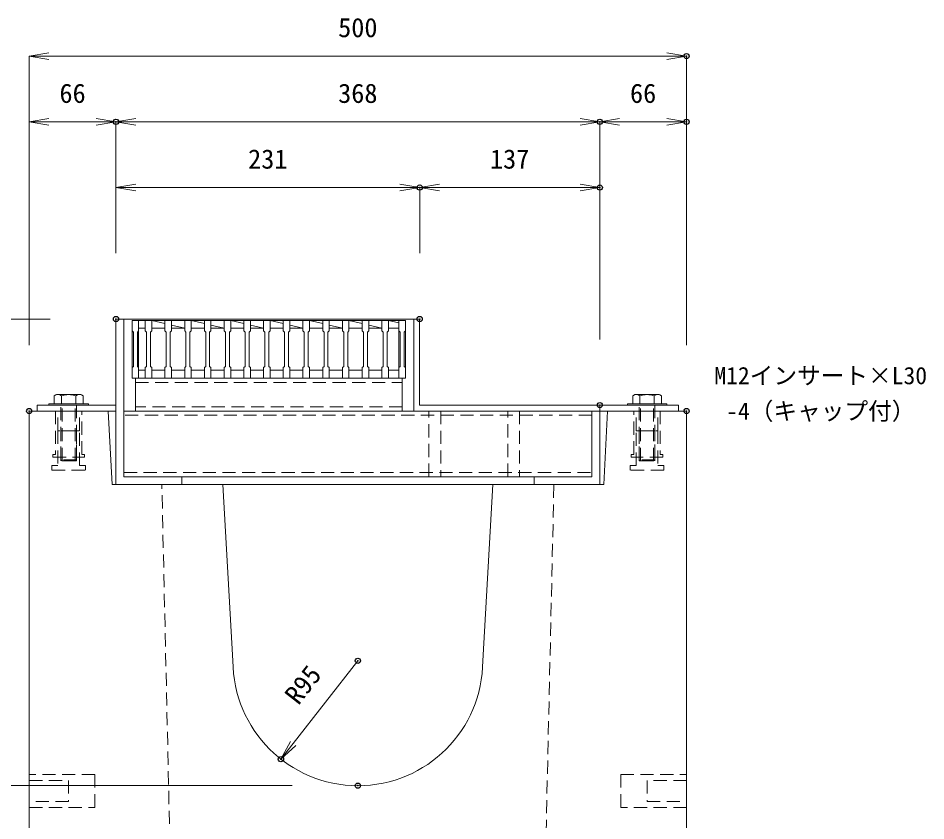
# Model space of a CAD drawing. Units: millimetres, scale not verified. Extents: x -5238 to -1348, y -370 to 2470.
# Drawn here: x -4776 to -4085, y 805 to 1416 of the extents above; entities that cross this region are included whole.
import ezdxf
from ezdxf.enums import TextEntityAlignment as Align

# ---------------------------------------------------------------- set-up
doc = ezdxf.new("R2010")
doc.units = ezdxf.units.MM
doc.header["$LTSCALE"] = 20
doc.header["$PDMODE"] = 32
doc.header["$PDSIZE"] = 4
doc.linetypes.add('USER1', pattern=[0.75, 0.5, -0.25])
for name, color, linetype, lineweight in [('0-3_KIJUN', 7, 'Continuous', 18), ('0-5_SUNPO', 3, 'Continuous', 18), ('0-6_UKEWAKU', 4, 'Continuous', 18), ('0-7_GRE', 5, 'Continuous', 18), ('0-9__0-0_0', 7, 'Continuous', 18)]:
    doc.layers.add(name, color=color, linetype=linetype, lineweight=lineweight)
doc.layers.add('0-A__0-2_DEFPOINTS', color=7, linetype='Continuous')
doc.styles.add('ＭＳ ゴシック', font='')
doc.styles.get('ＭＳ ゴシック').set_extended_font_data('MS Gothic')

# ---------------------------------------------------------------- blocks, each defined once
blk = doc.blocks.new('W1-2_INST_C')
at = {"layer": '0-3_KIJUN', "linetype": 'USER1'}
for p, q in [((-8.23, -15), (-8.23, 0)), ((8.22, -15), (8.22, 0))]:
    blk.add_line(p, q, dxfattribs=at)
for points in [[(10, 0), (-10, 0), (-10, -33), (-12, -33), (-12, -35), (12, -35), (12, -33), (10, -33)], [(8.22, -15), (-8.23, -15), (-8.23, -41.5), (-12.75, -41.5), (-12.75, -45), (12.75, -45), (12.75, -41.5), (8.22, -41.5)], [(-6, -15), (6, -15), (6, -38), (-6, -38)]]:
    blk.add_lwpolyline(points, close=True, dxfattribs=at)
blk = doc.blocks.new('M16_insert_dan')
at = {"layer": '0-3_KIJUN', "color": 3, "linetype": 'USER1'}
for points in [[(0, -12.5), (-50, -12.5), (-50, 12.5), (0, 12.5)], [(0, 8), (-30, 8), (-30, -8), (0, -8)]]:
    blk.add_lwpolyline(points, close=True, dxfattribs=at)
blk = doc.blocks.new('_OPEN')
at = {"layer": '0-9__0-0_0'}
blk.add_line((0, 0), (-1, 0), dxfattribs=at)
blk.add_lwpolyline([(-1, 0.167), (0, 0), (-1, -0.167)], dxfattribs=at)
blk = doc.blocks.new('_D7')
at = {"layer": '0-5_SUNPO'}
for p, q in [((470.91, 1537.13), (470.91, 1757.13)), ((485.91, 1757.13), (955.91, 1757.13)), ((970.91, 1537.13), (970.91, 1757.13))]:
    blk.add_line(p, q, dxfattribs=at)
at = {"layer": '0-A__0-2_DEFPOINTS'}
for p in [(970.91, 1757.13), (470.91, 1487.13), (970.91, 1487.13)]:
    blk.add_point(p, dxfattribs=at)
at = {"layer": '0-5_SUNPO', "xscale": 15, "yscale": 15, "rotation": 180}
blk.add_blockref('_OPEN', (470.91, 1757.13), dxfattribs=at)
at = {"layer": '0-5_SUNPO', "xscale": 15, "yscale": 15}
blk.add_blockref('_OPEN', (970.91, 1757.13), dxfattribs=at)
at = {"layer": '0-5_SUNPO', "color": 7, "style": 'ＭＳ ゴシック'}
blk.add_text('500', height=14.66, dxfattribs=at).set_placement((705.91, 1767.13), align=Align.BOTTOM_LEFT)
blk = doc.blocks.new('_D8')
at = {"layer": '0-5_SUNPO'}
for p, q in [((420.91, 1487.13), (370.91, 1487.13)), ((370.91, 1217.13), (370.91, 1472.13)), ((670.91, 1202.13), (370.91, 1202.13))]:
    blk.add_line(p, q, dxfattribs=at)
at = {"layer": '0-A__0-2_DEFPOINTS'}
for p in [(370.91, 1487.13), (470.91, 1487.13), (720.91, 1202.13)]:
    blk.add_point(p, dxfattribs=at)
at = {"layer": '0-5_SUNPO', "xscale": 15, "yscale": 15}
for p, rotation in [((370.91, 1487.13), 90), ((370.91, 1202.13), 270)]:
    blk.add_blockref('_OPEN', p, dxfattribs=dict(at, rotation=rotation))
at = {"layer": '0-5_SUNPO', "color": 7, "style": 'ＭＳ ゴシック'}
blk.add_text('285', height=14.66, rotation=90, dxfattribs=at).set_placement((360.91, 1329.63), align=Align.BOTTOM_LEFT)
blk = doc.blocks.new('_D9')
at = {"layer": '0-5_SUNPO'}
for p, q in [((670.91, 1202.13), (370.91, 1202.13)), ((370.91, 1187.13), (370.91, 1038.13)), ((530.91, 1023.13), (370.91, 1023.13))]:
    blk.add_line(p, q, dxfattribs=at)
at = {"layer": '0-A__0-2_DEFPOINTS'}
for p in [(720.91, 1202.13), (370.91, 1023.13), (580.91, 1023.13)]:
    blk.add_point(p, dxfattribs=at)
at = {"layer": '0-5_SUNPO', "xscale": 15, "yscale": 15}
for p, rotation in [((370.91, 1202.13), 90), ((370.91, 1023.13), 270)]:
    blk.add_blockref('_OPEN', p, dxfattribs=dict(at, rotation=rotation))
at = {"layer": '0-5_SUNPO', "color": 7, "style": 'ＭＳ ゴシック'}
blk.add_text('179', height=14.66, rotation=90, dxfattribs=at).set_placement((360.91, 1097.63), align=Align.BOTTOM_LEFT)
blk = doc.blocks.new('_D11')
at = {"layer": '0-5_SUNPO'}
for p, q in [((420.91, 1487.13), (320.91, 1487.13)), ((320.91, 928.13), (320.91, 1472.13)), ((440.91, 913.13), (320.91, 913.13))]:
    blk.add_line(p, q, dxfattribs=at)
at = {"layer": '0-A__0-2_DEFPOINTS'}
for p in [(320.91, 1487.13), (470.91, 1487.13), (490.91, 913.13)]:
    blk.add_point(p, dxfattribs=at)
at = {"layer": '0-5_SUNPO', "xscale": 15, "yscale": 15}
for p, rotation in [((320.91, 1487.13), 90), ((320.91, 913.13), 270)]:
    blk.add_blockref('_OPEN', p, dxfattribs=dict(at, rotation=rotation))
at = {"layer": '0-5_SUNPO', "color": 7, "style": 'ＭＳ ゴシック'}
blk.add_text('574', height=14.66, rotation=90, dxfattribs=at).set_placement((310.91, 1185.13), align=Align.BOTTOM_LEFT)
blk = doc.blocks.new('_D16')
at = {"layer": '0-5_SUNPO'}
blk.add_line((720.91, 1297.13), (671.63, 1234.11), dxfattribs=at)
at = {"layer": '0-A__0-2_DEFPOINTS'}
for p in [(720.91, 1297.13), (662.39, 1222.29)]:
    blk.add_point(p, dxfattribs=at)
at = {"layer": '0-5_SUNPO', "xscale": 15, "yscale": 15, "rotation": 231.98014}
blk.add_blockref('_OPEN', (662.39, 1222.29), dxfattribs=at)
at = {"layer": '0-5_SUNPO', "color": 7, "style": 'ＭＳ ゴシック'}
blk.add_text('R95', height=14.66, rotation=51.98, dxfattribs=at).set_placement((679.15, 1259.96), align=Align.BOTTOM_LEFT)
blk = doc.blocks.new('_D22')
at = {"layer": '0-5_SUNPO'}
for p, q in [((486.91, 1557.13), (320.91, 1557.13)), ((320.91, 1502.13), (320.91, 1542.13)), ((420.91, 1487.13), (320.91, 1487.13))]:
    blk.add_line(p, q, dxfattribs=at)
at = {"layer": '0-A__0-2_DEFPOINTS'}
for p in [(320.91, 1557.13), (536.91, 1557.13), (470.91, 1487.13)]:
    blk.add_point(p, dxfattribs=at)
at = {"layer": '0-5_SUNPO', "xscale": 15, "yscale": 15}
for p, rotation in [((320.91, 1557.13), 90), ((320.91, 1487.13), 270)]:
    blk.add_blockref('_OPEN', p, dxfattribs=dict(at, rotation=rotation))
at = {"layer": '0-5_SUNPO', "color": 7, "style": 'ＭＳ ゴシック'}
blk.add_text('70', height=14.66, rotation=90, dxfattribs=at).set_placement((310.91, 1512.13), align=Align.BOTTOM_LEFT)
blk = doc.blocks.new('KOTEIB_M12')
at = {"layer": '0-3_KIJUN', "color": 3}
for p, q in [((-9.22, 50.5), (9.22, 50.5)), ((-5.47, 43.5), (-5.47, 49.5)), ((5.5, 43.5), (5.5, 49.5)), ((-15, 43.5), (15, 43.5)), ((-15, 42.5), (-15, 43.5)), ((15, 42.5), (-15, 42.5)), ((10.95, 43.5), (-10.95, 43.5)), ((15, 43.5), (15, 42.5))]:
    blk.add_line(p, q, dxfattribs=at)
at = {"layer": '0-3_KIJUN', "color": 3, "linetype": 'USER1'}
for p, q in [((-6, 42.5), (6, 42.5)), ((-6, 1), (-6, 42.5)), ((-5, 0), (-5, 42.5)), ((5, 0), (5, 42.5)), ((6, 42.5), (6, 1)), ((-5, 0), (-6, 1)), ((6, 1), (-6, 1)), ((5, 0), (-5, 0)), ((6, 1), (5, 0))]:
    blk.add_line(p, q, dxfattribs=at)
at = {"layer": '0-3_KIJUN', "color": 3}
for points in [[(-10.95, 43.5), (-10.95, 49.5), (-9.22, 50.5)], [(9.22, 50.5), (10.95, 49.5), (10.95, 43.5)]]:
    blk.add_lwpolyline(points, dxfattribs=at)
for centre, radius, start, end in [((-8.21, 46.24), 4.26, 49.93201, 130.06799), ((0.02, 34.96), 15.54, 69.33427, 110.66573), ((8.23, 46.29), 4.21, 49.666, 130.334)]:
    blk.add_arc(centre, radius, start, end, dxfattribs=at)
blk = doc.blocks.new('_D28')
at = {"layer": '0-5_SUNPO'}
for p, q in [((536.91, 1607.13), (536.91, 1657.13)), ((551.91, 1657.13), (752.91, 1657.13)), ((767.91, 1607.13), (767.91, 1657.13))]:
    blk.add_line(p, q, dxfattribs=at)
at = {"layer": '0-A__0-2_DEFPOINTS'}
for p in [(767.91, 1657.13), (536.91, 1557.13), (767.91, 1557.13)]:
    blk.add_point(p, dxfattribs=at)
at = {"layer": '0-5_SUNPO', "xscale": 15, "yscale": 15, "rotation": 180}
blk.add_blockref('_OPEN', (536.91, 1657.13), dxfattribs=at)
at = {"layer": '0-5_SUNPO', "xscale": 15, "yscale": 15}
blk.add_blockref('_OPEN', (767.91, 1657.13), dxfattribs=at)
at = {"layer": '0-5_SUNPO', "color": 7, "style": 'ＭＳ ゴシック'}
blk.add_text('231', height=14.66, dxfattribs=at).set_placement((637.41, 1667.13), align=Align.BOTTOM_LEFT)
blk = doc.blocks.new('_D29')
at = {"layer": '0-5_SUNPO'}
for p, q in [((767.91, 1607.13), (767.91, 1657.13)), ((782.91, 1657.13), (889.91, 1657.13)), ((904.91, 1541.63), (904.91, 1657.13))]:
    blk.add_line(p, q, dxfattribs=at)
at = {"layer": '0-A__0-2_DEFPOINTS'}
for p in [(904.91, 1657.13), (767.91, 1557.13), (904.91, 1491.63)]:
    blk.add_point(p, dxfattribs=at)
at = {"layer": '0-5_SUNPO', "xscale": 15, "yscale": 15, "rotation": 180}
blk.add_blockref('_OPEN', (767.91, 1657.13), dxfattribs=at)
at = {"layer": '0-5_SUNPO', "xscale": 15, "yscale": 15}
blk.add_blockref('_OPEN', (904.91, 1657.13), dxfattribs=at)
at = {"layer": '0-5_SUNPO', "color": 7, "style": 'ＭＳ ゴシック'}
blk.add_text('137', height=14.66, dxfattribs=at).set_placement((821.41, 1667.13), align=Align.BOTTOM_LEFT)
blk = doc.blocks.new('_D30')
at = {"layer": '0-5_SUNPO'}
for p, q in [((470.91, 1537.13), (470.91, 1707.13)), ((485.91, 1707.13), (521.91, 1707.13)), ((536.91, 1607.13), (536.91, 1707.13))]:
    blk.add_line(p, q, dxfattribs=at)
at = {"layer": '0-A__0-2_DEFPOINTS'}
for p in [(536.91, 1707.13), (536.91, 1557.13), (470.91, 1487.13)]:
    blk.add_point(p, dxfattribs=at)
at = {"layer": '0-5_SUNPO', "xscale": 15, "yscale": 15, "rotation": 180}
blk.add_blockref('_OPEN', (470.91, 1707.13), dxfattribs=at)
at = {"layer": '0-5_SUNPO', "xscale": 15, "yscale": 15}
blk.add_blockref('_OPEN', (536.91, 1707.13), dxfattribs=at)
at = {"layer": '0-5_SUNPO', "color": 7, "style": 'ＭＳ ゴシック'}
blk.add_text('66', height=14.66, dxfattribs=at).set_placement((493.91, 1717.13), align=Align.BOTTOM_LEFT)
blk = doc.blocks.new('_D31')
at = {"layer": '0-5_SUNPO'}
for p, q in [((536.91, 1607.13), (536.91, 1707.13)), ((551.91, 1707.13), (889.91, 1707.13)), ((904.91, 1541.63), (904.91, 1707.13))]:
    blk.add_line(p, q, dxfattribs=at)
at = {"layer": '0-A__0-2_DEFPOINTS'}
for p in [(904.91, 1707.13), (536.91, 1557.13), (904.91, 1491.63)]:
    blk.add_point(p, dxfattribs=at)
at = {"layer": '0-5_SUNPO', "xscale": 15, "yscale": 15, "rotation": 180}
blk.add_blockref('_OPEN', (536.91, 1707.13), dxfattribs=at)
at = {"layer": '0-5_SUNPO', "xscale": 15, "yscale": 15}
blk.add_blockref('_OPEN', (904.91, 1707.13), dxfattribs=at)
at = {"layer": '0-5_SUNPO', "color": 7, "style": 'ＭＳ ゴシック'}
blk.add_text('368', height=14.66, dxfattribs=at).set_placement((705.91, 1717.13), align=Align.BOTTOM_LEFT)
blk = doc.blocks.new('_D32')
at = {"layer": '0-5_SUNPO'}
for p, q in [((904.91, 1541.63), (904.91, 1707.13)), ((919.91, 1707.13), (955.91, 1707.13)), ((970.91, 1537.13), (970.91, 1707.13))]:
    blk.add_line(p, q, dxfattribs=at)
at = {"layer": '0-A__0-2_DEFPOINTS'}
for p in [(970.91, 1707.13), (904.91, 1491.63), (970.91, 1487.13)]:
    blk.add_point(p, dxfattribs=at)
at = {"layer": '0-5_SUNPO', "xscale": 15, "yscale": 15, "rotation": 180}
blk.add_blockref('_OPEN', (904.91, 1707.13), dxfattribs=at)
at = {"layer": '0-5_SUNPO', "xscale": 15, "yscale": 15}
blk.add_blockref('_OPEN', (970.91, 1707.13), dxfattribs=at)
at = {"layer": '0-5_SUNPO', "color": 7, "style": 'ＭＳ ゴシック'}
blk.add_text('66', height=14.66, dxfattribs=at).set_placement((927.91, 1717.13), align=Align.BOTTOM_LEFT)

msp = doc.modelspace()

# ---------------------------------------------------------------- linework, layer by layer
at = {"layer": '0-3_KIJUN'}
msp.add_line((-4422.16, 926.81), (-4414.45, 1060.81), dxfattribs=at)
msp.add_lwpolyline([(-4414.45, 1060.81), (-4330.16, 1060.81), (-4327.16, 1116.81), (-4267.16, 1116.81), (-4267.16, 562.81), (-4287.16, 542.81), (-4747.16, 542.81), (-4767.16, 562.81), (-4767.16, 1116.81), (-4707.16, 1116.81), (-4704.16, 1060.81), (-4619.86, 1060.81), (-4612.16, 926.81)], dxfattribs=at)
at = {"layer": '0-3_KIJUN', "linetype": 'USER1'}
msp.add_lwpolyline([(-4368.05, 1060.81), (-4377.16, 652.81), (-4657.16, 652.81), (-4666.26, 1060.81)], dxfattribs=at)
at = {"layer": '0-3_KIJUN'}
msp.add_arc((-4517.16, 926.81), 95, 180, 0, dxfattribs=at)
at = {"layer": '0-6_UKEWAKU'}
for points in [[(-4695.16, 1186.81), (-4695.16, 1066.81), (-4651.16, 1066.81), (-4651.16, 1060.81), (-4701.16, 1060.81), (-4701.16, 1186.81)], [(-4474.66, 1116.81), (-4474.66, 1186.81), (-4695.16, 1186.81), (-4695.16, 1116.81)], [(-4470.16, 1186.81), (-4470.16, 1121.31), (-4333.16, 1121.31), (-4333.16, 1116.81), (-4474.66, 1116.81), (-4474.66, 1186.81)], [(-4701.16, 1116.81), (-4701.16, 1121.31), (-4761.16, 1121.31), (-4761.16, 1116.81)], [(-4273.16, 1116.81), (-4273.16, 1121.31), (-4333.16, 1121.31), (-4333.16, 1116.81)], [(-4333.16, 1116.81), (-4333.16, 1060.81), (-4383.16, 1060.81), (-4383.16, 1066.81), (-4339.16, 1066.81), (-4339.16, 1116.81)], [(-4383.16, 1060.81), (-4383.16, 1066.81), (-4651.16, 1066.81), (-4651.16, 1060.81)]]:
    msp.add_lwpolyline(points, close=True, dxfattribs=at)
at = {"layer": '0-6_UKEWAKU', "linetype": 'USER1'}
for points in [[(-4339.16, 1070.01), (-4339.16, 1113.61), (-4695.16, 1113.61), (-4695.16, 1070.01)], [(-4454.16, 1116.81), (-4454.16, 1066.81), (-4463.16, 1066.81), (-4463.16, 1116.81)], [(-4394.16, 1116.81), (-4394.16, 1066.81), (-4403.16, 1066.81), (-4403.16, 1116.81)]]:
    msp.add_lwpolyline(points, close=True, dxfattribs=at)
at = {"layer": '0-7_GRE'}
for p, q in [((-4673.91, 1185.81), (-4663.91, 1183.41)), ((-4658.91, 1182.21), (-4648.91, 1179.81)), ((-4643.91, 1185.81), (-4633.91, 1183.41)), ((-4628.91, 1182.21), (-4618.91, 1179.81)), ((-4613.91, 1185.81), (-4603.91, 1183.41)), ((-4598.91, 1182.21), (-4588.91, 1179.81)), ((-4583.91, 1185.81), (-4573.91, 1183.41)), ((-4568.91, 1182.21), (-4558.91, 1179.81)), ((-4553.91, 1185.81), (-4543.91, 1183.41)), ((-4538.91, 1182.21), (-4528.91, 1179.81)), ((-4523.91, 1185.81), (-4513.91, 1183.41)), ((-4508.91, 1182.21), (-4498.91, 1179.81)), ((-4493.91, 1185.81), (-4485.91, 1183.89)), ((-4673.91, 1179.81), (-4663.91, 1179.81)), ((-4658.91, 1179.81), (-4648.91, 1179.81)), ((-4643.91, 1179.81), (-4633.91, 1179.81)), ((-4628.91, 1179.81), (-4618.91, 1179.81)), ((-4613.91, 1179.81), (-4603.91, 1179.81)), ((-4598.91, 1179.81), (-4588.91, 1179.81)), ((-4583.91, 1179.81), (-4573.91, 1179.81)), ((-4568.91, 1179.81), (-4558.91, 1179.81)), ((-4553.91, 1179.81), (-4543.91, 1179.81)), ((-4538.91, 1179.81), (-4528.91, 1179.81)), ((-4523.91, 1179.81), (-4513.91, 1179.81)), ((-4508.91, 1179.81), (-4498.91, 1179.81)), ((-4663.91, 1147.81), (-4673.91, 1147.81)), ((-4648.91, 1147.81), (-4658.91, 1147.81)), ((-4633.91, 1147.81), (-4643.91, 1147.81)), ((-4618.91, 1147.81), (-4628.91, 1147.81)), ((-4603.91, 1147.81), (-4613.91, 1147.81)), ((-4588.91, 1147.81), (-4598.91, 1147.81)), ((-4573.91, 1147.81), (-4583.91, 1147.81)), ((-4558.91, 1147.81), (-4568.91, 1147.81)), ((-4543.91, 1147.81), (-4553.91, 1147.81)), ((-4528.91, 1147.81), (-4538.91, 1147.81)), ((-4513.91, 1147.81), (-4523.91, 1147.81)), ((-4498.91, 1147.81), (-4508.91, 1147.81))]:
    msp.add_line(p, q, dxfattribs=at)
for points in [[(-4683.91, 1185.81), (-4688.91, 1185.81), (-4688.91, 1177.81), (-4687.91, 1176.81), (-4687.91, 1150.81), (-4688.91, 1149.81), (-4688.91, 1141.81), (-4683.91, 1141.81), (-4683.91, 1149.81), (-4684.91, 1150.81), (-4684.91, 1176.81), (-4683.91, 1177.81)], [(-4688.91, 1185.81), (-4480.91, 1185.81), (-4480.91, 1141.81), (-4688.91, 1141.81)], [(-4673.91, 1185.81), (-4678.91, 1185.81), (-4678.91, 1177.81), (-4677.91, 1176.81), (-4677.91, 1150.81), (-4678.91, 1149.81), (-4678.91, 1141.81), (-4673.91, 1141.81), (-4673.91, 1149.81), (-4674.91, 1150.81), (-4674.91, 1176.81), (-4673.91, 1177.81)], [(-4658.91, 1185.81), (-4663.91, 1185.81), (-4663.91, 1177.81), (-4662.91, 1176.81), (-4662.91, 1150.81), (-4663.91, 1149.81), (-4663.91, 1141.81), (-4658.91, 1141.81), (-4658.91, 1149.81), (-4659.91, 1150.81), (-4659.91, 1176.81), (-4658.91, 1177.81)], [(-4643.91, 1185.81), (-4648.91, 1185.81), (-4648.91, 1177.81), (-4647.91, 1176.81), (-4647.91, 1150.81), (-4648.91, 1149.81), (-4648.91, 1141.81), (-4643.91, 1141.81), (-4643.91, 1149.81), (-4644.91, 1150.81), (-4644.91, 1176.81), (-4643.91, 1177.81)], [(-4628.91, 1185.81), (-4633.91, 1185.81), (-4633.91, 1177.81), (-4632.91, 1176.81), (-4632.91, 1150.81), (-4633.91, 1149.81), (-4633.91, 1141.81), (-4628.91, 1141.81), (-4628.91, 1149.81), (-4629.91, 1150.81), (-4629.91, 1176.81), (-4628.91, 1177.81)], [(-4613.91, 1185.81), (-4618.91, 1185.81), (-4618.91, 1177.81), (-4617.91, 1176.81), (-4617.91, 1150.81), (-4618.91, 1149.81), (-4618.91, 1141.81), (-4613.91, 1141.81), (-4613.91, 1149.81), (-4614.91, 1150.81), (-4614.91, 1176.81), (-4613.91, 1177.81)], [(-4598.91, 1185.81), (-4603.91, 1185.81), (-4603.91, 1177.81), (-4602.91, 1176.81), (-4602.91, 1150.81), (-4603.91, 1149.81), (-4603.91, 1141.81), (-4598.91, 1141.81), (-4598.91, 1149.81), (-4599.91, 1150.81), (-4599.91, 1176.81), (-4598.91, 1177.81)], [(-4583.91, 1185.81), (-4588.91, 1185.81), (-4588.91, 1177.81), (-4587.91, 1176.81), (-4587.91, 1150.81), (-4588.91, 1149.81), (-4588.91, 1141.81), (-4583.91, 1141.81), (-4583.91, 1149.81), (-4584.91, 1150.81), (-4584.91, 1176.81), (-4583.91, 1177.81)], [(-4568.91, 1185.81), (-4573.91, 1185.81), (-4573.91, 1177.81), (-4572.91, 1176.81), (-4572.91, 1150.81), (-4573.91, 1149.81), (-4573.91, 1141.81), (-4568.91, 1141.81), (-4568.91, 1149.81), (-4569.91, 1150.81), (-4569.91, 1176.81), (-4568.91, 1177.81)], [(-4553.91, 1185.81), (-4558.91, 1185.81), (-4558.91, 1177.81), (-4557.91, 1176.81), (-4557.91, 1150.81), (-4558.91, 1149.81), (-4558.91, 1141.81), (-4553.91, 1141.81), (-4553.91, 1149.81), (-4554.91, 1150.81), (-4554.91, 1176.81), (-4553.91, 1177.81)], [(-4538.91, 1185.81), (-4543.91, 1185.81), (-4543.91, 1177.81), (-4542.91, 1176.81), (-4542.91, 1150.81), (-4543.91, 1149.81), (-4543.91, 1141.81), (-4538.91, 1141.81), (-4538.91, 1149.81), (-4539.91, 1150.81), (-4539.91, 1176.81), (-4538.91, 1177.81)], [(-4523.91, 1185.81), (-4528.91, 1185.81), (-4528.91, 1177.81), (-4527.91, 1176.81), (-4527.91, 1150.81), (-4528.91, 1149.81), (-4528.91, 1141.81), (-4523.91, 1141.81), (-4523.91, 1149.81), (-4524.91, 1150.81), (-4524.91, 1176.81), (-4523.91, 1177.81)], [(-4508.91, 1185.81), (-4513.91, 1185.81), (-4513.91, 1177.81), (-4512.91, 1176.81), (-4512.91, 1150.81), (-4513.91, 1149.81), (-4513.91, 1141.81), (-4508.91, 1141.81), (-4508.91, 1149.81), (-4509.91, 1150.81), (-4509.91, 1176.81), (-4508.91, 1177.81)], [(-4493.91, 1185.81), (-4498.91, 1185.81), (-4498.91, 1177.81), (-4497.91, 1176.81), (-4497.91, 1150.81), (-4498.91, 1149.81), (-4498.91, 1141.81), (-4493.91, 1141.81), (-4493.91, 1149.81), (-4494.91, 1150.81), (-4494.91, 1176.81), (-4493.91, 1177.81)], [(-4480.91, 1185.81), (-4485.91, 1185.81), (-4485.91, 1177.81), (-4484.91, 1176.81), (-4484.91, 1150.81), (-4485.91, 1149.81), (-4485.91, 1141.81), (-4480.91, 1141.81), (-4480.91, 1149.81), (-4481.91, 1150.81), (-4481.91, 1176.81), (-4480.91, 1177.81)], [(-4686.41, 1141.81), (-4483.41, 1141.81), (-4483.41, 1116.81), (-4686.41, 1116.81)]]:
    msp.add_lwpolyline(points, close=True, dxfattribs=at)
for points in [[(-4678.91, 1147.81), (-4683.91, 1147.81), (-4683.91, 1179.81), (-4678.91, 1179.81)], [(-4493.91, 1179.81), (-4485.91, 1179.81), (-4485.91, 1147.81), (-4493.91, 1147.81)]]:
    msp.add_lwpolyline(points, dxfattribs=at)
at = {"layer": '0-7_GRE', "linetype": 'USER1'}
msp.add_lwpolyline([(-4686.41, 1138.61), (-4483.41, 1138.61), (-4483.41, 1120.01), (-4686.41, 1120.01)], close=True, dxfattribs=at)

# ---------------------------------------------------------------- block references
at = {"layer": '0-3_KIJUN'}
for name, p in [('W1-2_INST_C', (-4737.16, 1116.81)), ('M16_insert_dan', (-4267.16, 827.81))]:
    msp.add_blockref(name, p, dxfattribs=at)
at = {"layer": '0-3_KIJUN', "xscale": -1}
for name, p in [('W1-2_INST_C', (-4297.16, 1116.81)), ('M16_insert_dan', (-4767.16, 827.81))]:
    msp.add_blockref(name, p, dxfattribs=at)
at = {"layer": '0-5_SUNPO'}
for name in ['_D7', '_D30', '_D31', '_D32', '_D28', '_D29', '_D22', '_D11', '_D8', '_D16', '_D9']:
    msp.add_blockref(name, (-5238.06, -370.31), dxfattribs=at)
at = {"layer": '0-7_GRE'}
for p in [(-4737.16, 1078.81), (-4297.16, 1078.81)]:
    msp.add_blockref('KOTEIB_M12', p, dxfattribs=at)

# ---------------------------------------------------------------- texts
at = {"layer": '0-5_SUNPO', "color": 7, "style": 'ＭＳ ゴシック'}
for s, p in [('M12インサート×L30', (-4246.02, 1133.24)), (' -4（キャップ付）', (-4246.02, 1106.24))]:
    msp.add_text(s, height=13.2, dxfattribs=at).set_placement(p, align=Align.BOTTOM_LEFT)

doc.saveas('drawing.dxf')
